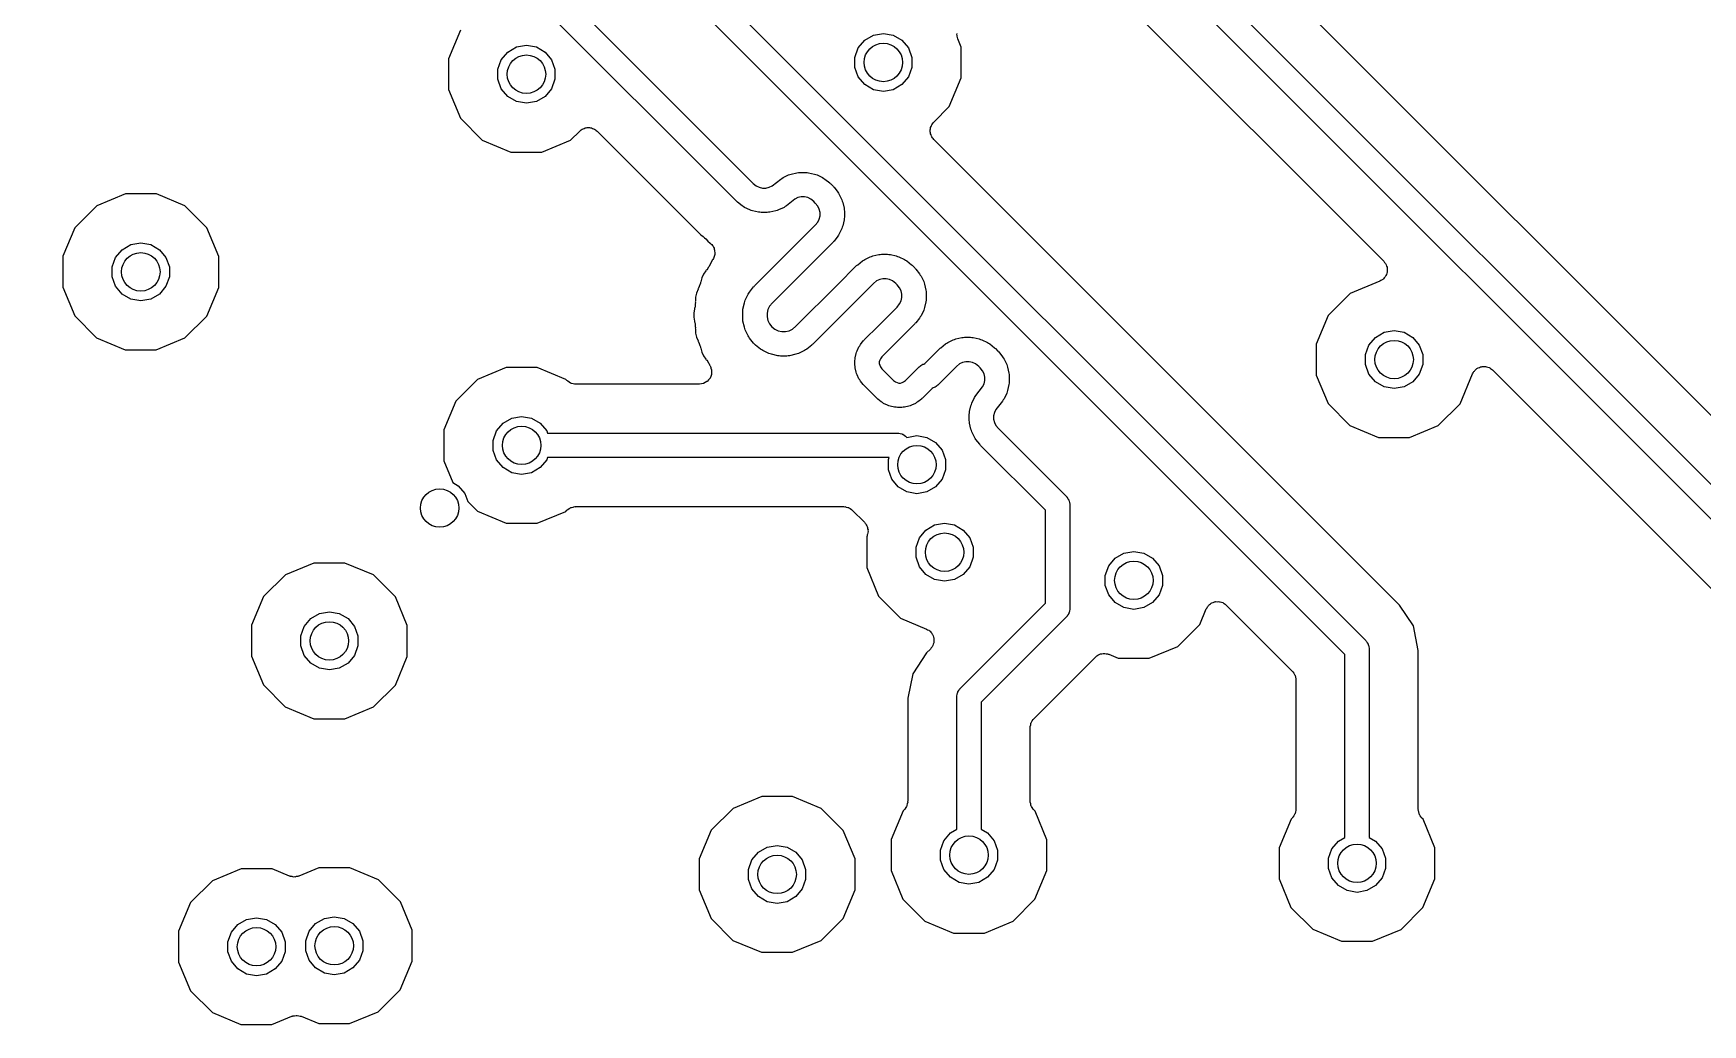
# Model space of a CAD drawing. Extents: x 10 to 287, y -200 to -10.
# Drawn here: x 153.24 to 170.55, y -126.06 to -115.78 of the extents above; entities that cross this region are included whole.
import ezdxf

# ---------------------------------------------------------------- set-up
doc = ezdxf.new("R2010")
doc.units = 0
doc.header["$MEASUREMENT"] = 0
doc.layers.add('BLACK', color=7, linetype='CONTINUOUS')

msp = doc.modelspace()

# ---------------------------------------------------------------- linework, layer by layer
at = {"layer": 'Black'}
for p, q in [((152.1, -107.12), (167.055, -122.075)), ((166.838, -122.218), (151.957, -107.337)), ((151.22, -107.85), (160.701, -117.332)), ((160.527, -117.516), (151.01, -108)), ((162.627, -112.447), (174.49, -124.31)), ((174.273, -124.453), (162.41, -112.59)), ((174.785, -123.887), (165.219, -114.321)), ((163.924, -114.822), (167.242, -118.14)), ((157.666, -115.742), (157.542, -116.039)), ((161.859, -115.848), (161.949, -115.795)), ((161.949, -115.795), (162.052, -115.777)), ((162.052, -115.777), (162.155, -115.795)), ((162.155, -115.795), (162.245, -115.848)), ((162.815, -115.79), (162.817, -115.776)), ((162.817, -115.798), (162.815, -115.79)), ((162.817, -115.807), (162.817, -115.798)), ((162.822, -115.82), (162.817, -115.807)), ((162.825, -115.833), (162.822, -115.82)), ((158.089, -116.05), (158.157, -115.97)), ((158.157, -115.97), (158.247, -115.917)), ((158.247, -115.917), (158.35, -115.899)), ((158.35, -115.899), (158.453, -115.917)), ((158.453, -115.917), (158.543, -115.97)), ((158.543, -115.97), (158.611, -116.05)), ((161.756, -116.026), (161.791, -115.928)), ((161.791, -115.928), (161.859, -115.848)), ((162.245, -115.848), (162.313, -115.928)), ((162.313, -115.928), (162.348, -116.026)), ((162.86, -115.918), (162.825, -115.833)), ((162.86, -116.239), (162.86, -115.918)), ((157.542, -116.039), (157.542, -116.36)), ((158.054, -116.148), (158.089, -116.05)), ((158.054, -116.252), (158.054, -116.148)), ((158.611, -116.05), (158.646, -116.148)), ((158.646, -116.148), (158.646, -116.252)), ((161.756, -116.13), (161.756, -116.026)), ((161.791, -116.228), (161.756, -116.13)), ((162.348, -116.13), (162.313, -116.228)), ((162.348, -116.026), (162.348, -116.13)), ((158.089, -116.35), (158.054, -116.252)), ((158.646, -116.252), (158.611, -116.35)), ((161.859, -116.308), (161.791, -116.228)), ((161.949, -116.361), (161.859, -116.308)), ((162.245, -116.308), (162.155, -116.361)), ((162.313, -116.228), (162.245, -116.308)), ((162.736, -116.536), (162.86, -116.239)), ((157.542, -116.36), (157.665, -116.657)), ((158.157, -116.43), (158.089, -116.35)), ((158.247, -116.483), (158.157, -116.43)), ((158.35, -116.501), (158.247, -116.483)), ((158.453, -116.483), (158.35, -116.501)), ((158.543, -116.43), (158.453, -116.483)), ((158.611, -116.35), (158.543, -116.43)), ((162.052, -116.379), (161.949, -116.361)), ((162.155, -116.361), (162.052, -116.379)), ((157.665, -116.657), (157.892, -116.884)), ((162.575, -116.697), (162.736, -116.536)), ((158.807, -116.885), (158.902, -116.79)), ((158.902, -116.79), (158.911, -116.784)), ((158.911, -116.784), (158.919, -116.776)), ((158.919, -116.776), (158.929, -116.771)), ((158.929, -116.771), (158.939, -116.765)), ((158.939, -116.765), (158.949, -116.762)), ((158.949, -116.762), (158.959, -116.757)), ((158.959, -116.757), (158.97, -116.756)), ((158.97, -116.756), (158.981, -116.753)), ((158.981, -116.753), (158.992, -116.754)), ((158.992, -116.754), (159.003, -116.753)), ((159.003, -116.753), (159.014, -116.756)), ((159.014, -116.756), (159.025, -116.757)), ((159.025, -116.757), (159.035, -116.762)), ((159.035, -116.762), (159.046, -116.765)), ((159.046, -116.765), (159.055, -116.771)), ((159.055, -116.771), (159.065, -116.776)), ((159.065, -116.776), (159.073, -116.784)), ((159.073, -116.784), (159.082, -116.79)), ((159.082, -116.79), (160.159, -117.867)), ((162.538, -116.776), (162.541, -116.765)), ((162.539, -116.787), (162.538, -116.776)), ((162.538, -116.798), (162.539, -116.787)), ((162.541, -116.809), (162.538, -116.798)), ((162.541, -116.765), (162.542, -116.754)), ((162.542, -116.82), (162.541, -116.809)), ((162.542, -116.754), (162.547, -116.744)), ((162.547, -116.83), (162.542, -116.82)), ((162.547, -116.744), (162.55, -116.733)), ((162.55, -116.841), (162.547, -116.83)), ((162.55, -116.733), (162.556, -116.724)), ((162.556, -116.85), (162.55, -116.841)), ((162.556, -116.724), (162.561, -116.714)), ((162.561, -116.86), (162.556, -116.85)), ((162.561, -116.714), (162.569, -116.706)), ((162.569, -116.868), (162.561, -116.86)), ((162.569, -116.706), (162.575, -116.697)), ((157.892, -116.884), (158.189, -117.008)), ((158.189, -117.008), (158.51, -117.008)), ((158.51, -117.008), (158.807, -116.885)), ((162.575, -116.877), (162.569, -116.868)), ((167.405, -121.707), (162.575, -116.877)), ((160.701, -117.332), (160.734, -117.358)), ((160.734, -117.358), (160.765, -117.373)), ((160.765, -117.373), (160.799, -117.381)), ((160.799, -117.381), (160.834, -117.381)), ((160.834, -117.381), (160.868, -117.373)), ((160.868, -117.373), (160.899, -117.358)), ((160.899, -117.358), (160.987, -117.288)), ((160.987, -117.288), (160.999, -117.281)), ((160.999, -117.281), (161.011, -117.273)), ((161.011, -117.273), (161.068, -117.245)), ((161.068, -117.245), (161.082, -117.241)), ((161.082, -117.241), (161.095, -117.236)), ((161.095, -117.236), (161.156, -117.222)), ((161.156, -117.222), (161.171, -117.221)), ((161.171, -117.221), (161.185, -117.219)), ((161.185, -117.219), (161.248, -117.219)), ((161.248, -117.219), (161.262, -117.221)), ((161.262, -117.221), (161.276, -117.222)), ((161.276, -117.222), (161.338, -117.236)), ((161.338, -117.236), (161.351, -117.241)), ((161.351, -117.241), (161.365, -117.245)), ((161.365, -117.245), (161.422, -117.273)), ((161.422, -117.273), (161.433, -117.281)), ((161.433, -117.281), (161.446, -117.288)), ((161.446, -117.288), (161.495, -117.327)), ((161.495, -117.327), (161.5, -117.333)), ((161.5, -117.333), (161.506, -117.337)), ((161.506, -117.337), (161.53, -117.361)), ((161.53, -117.361), (161.535, -117.367)), ((161.535, -117.367), (161.54, -117.372)), ((161.54, -117.372), (161.579, -117.422)), ((154.19, -117.442), (153.893, -117.565)), ((154.511, -117.442), (154.19, -117.442)), ((154.808, -117.566), (154.511, -117.442)), ((160.533, -117.521), (160.527, -117.516)), ((160.538, -117.526), (160.533, -117.521)), ((160.587, -117.565), (160.538, -117.526)), ((161.134, -117.495), (161.046, -117.565)), ((161.165, -117.48), (161.134, -117.495)), ((161.199, -117.473), (161.165, -117.48)), ((161.234, -117.473), (161.199, -117.473)), ((161.267, -117.48), (161.234, -117.473)), ((161.299, -117.495), (161.267, -117.48)), ((161.331, -117.522), (161.299, -117.495)), ((161.346, -117.536), (161.331, -117.522)), ((161.372, -117.569), (161.346, -117.536)), ((161.579, -117.422), (161.586, -117.434)), ((161.586, -117.434), (161.595, -117.446)), ((161.595, -117.446), (161.622, -117.503)), ((161.622, -117.503), (161.626, -117.516)), ((161.626, -117.516), (161.631, -117.529)), ((161.631, -117.529), (161.645, -117.591)), ((153.893, -117.565), (153.666, -117.792)), ((155.035, -117.793), (154.808, -117.566)), ((160.599, -117.572), (160.587, -117.565)), ((160.611, -117.581), (160.599, -117.572)), ((160.668, -117.608), (160.611, -117.581)), ((160.682, -117.612), (160.668, -117.608)), ((160.695, -117.617), (160.682, -117.612)), ((160.757, -117.632), (160.695, -117.617)), ((160.771, -117.632), (160.757, -117.632)), ((160.785, -117.635), (160.771, -117.632)), ((160.848, -117.635), (160.785, -117.635)), ((160.862, -117.632), (160.848, -117.635)), ((160.876, -117.632), (160.862, -117.632)), ((160.938, -117.617), (160.876, -117.632)), ((160.951, -117.612), (160.938, -117.617)), ((160.965, -117.608), (160.951, -117.612)), ((161.022, -117.581), (160.965, -117.608)), ((161.034, -117.572), (161.022, -117.581)), ((161.046, -117.565), (161.034, -117.572)), ((161.346, -117.766), (161.372, -117.733)), ((161.387, -117.6), (161.372, -117.569)), ((161.372, -117.733), (161.387, -117.702)), ((161.395, -117.634), (161.387, -117.6)), ((161.387, -117.702), (161.395, -117.668)), ((161.395, -117.668), (161.395, -117.634)), ((161.645, -117.711), (161.631, -117.773)), ((161.645, -117.591), (161.646, -117.605)), ((161.646, -117.697), (161.645, -117.711)), ((161.646, -117.605), (161.649, -117.619)), ((161.649, -117.683), (161.646, -117.697)), ((161.649, -117.619), (161.649, -117.683)), ((153.666, -117.792), (153.542, -118.089)), ((155.158, -118.09), (155.035, -117.793)), ((160.159, -117.867), (160.184, -117.884)), ((160.184, -117.884), (160.197, -117.896)), ((160.197, -117.896), (160.211, -117.908)), ((160.716, -118.396), (161.346, -117.766)), ((161.579, -117.881), (161.54, -117.93)), ((161.586, -117.868), (161.579, -117.881)), ((161.595, -117.857), (161.586, -117.868)), ((161.622, -117.8), (161.595, -117.857)), ((161.626, -117.786), (161.622, -117.8)), ((161.631, -117.773), (161.626, -117.786)), ((154.089, -118.1), (154.157, -118.02)), ((154.157, -118.02), (154.247, -117.967)), ((154.247, -117.967), (154.35, -117.949)), ((154.35, -117.949), (154.453, -117.967)), ((154.453, -117.967), (154.543, -118.02)), ((154.543, -118.02), (154.611, -118.1)), ((160.211, -117.908), (160.231, -117.931)), ((160.231, -117.931), (160.257, -117.952)), ((160.257, -117.952), (160.264, -117.96)), ((160.264, -117.96), (160.273, -117.967)), ((160.273, -117.967), (160.279, -117.977)), ((160.279, -117.977), (160.286, -117.985)), ((160.286, -117.985), (160.29, -117.995)), ((160.29, -117.995), (160.296, -118.005)), ((160.296, -118.005), (160.298, -118.016)), ((160.298, -118.016), (160.302, -118.026)), ((160.303, -118.07), (160.3, -118.081)), ((160.302, -118.026), (160.302, -118.037)), ((160.302, -118.037), (160.305, -118.048)), ((160.305, -118.048), (160.303, -118.059)), ((160.303, -118.059), (160.303, -118.07)), ((161.53, -117.941), (160.901, -118.571)), ((161.535, -117.935), (161.53, -117.941)), ((161.54, -117.93), (161.535, -117.935)), ((161.943, -118.084), (162.005, -118.07)), ((162.005, -118.07), (162.019, -118.07)), ((162.019, -118.07), (162.033, -118.067)), ((162.033, -118.067), (162.096, -118.067)), ((162.096, -118.067), (162.11, -118.07)), ((162.11, -118.07), (162.125, -118.07)), ((162.125, -118.07), (162.186, -118.084)), ((153.542, -118.089), (153.542, -118.41)), ((154.054, -118.198), (154.089, -118.1)), ((154.054, -118.302), (154.054, -118.198)), ((154.611, -118.1), (154.646, -118.198)), ((154.646, -118.198), (154.646, -118.302)), ((155.158, -118.411), (155.158, -118.09)), ((160.212, -118.239), (160.186, -118.274)), ((160.215, -118.234), (160.212, -118.239)), ((160.22, -118.229), (160.215, -118.234)), ((160.23, -118.216), (160.22, -118.229)), ((160.235, -118.206), (160.23, -118.216)), ((160.242, -118.198), (160.235, -118.206)), ((160.275, -118.133), (160.242, -118.198)), ((160.277, -118.13), (160.275, -118.133)), ((160.282, -118.121), (160.277, -118.13)), ((160.289, -118.112), (160.282, -118.121)), ((160.293, -118.101), (160.289, -118.112)), ((160.298, -118.092), (160.293, -118.101)), ((160.3, -118.081), (160.298, -118.092)), ((161.575, -118.385), (161.775, -118.185)), ((161.775, -118.185), (161.781, -118.181)), ((161.781, -118.181), (161.786, -118.176)), ((161.786, -118.176), (161.835, -118.136)), ((161.835, -118.136), (161.848, -118.13)), ((161.848, -118.13), (161.859, -118.121)), ((161.859, -118.121), (161.916, -118.094)), ((161.916, -118.094), (161.93, -118.09)), ((161.93, -118.09), (161.943, -118.084)), ((162.186, -118.084), (162.2, -118.09)), ((162.2, -118.09), (162.213, -118.094)), ((162.213, -118.094), (162.27, -118.121)), ((162.27, -118.121), (162.282, -118.13)), ((162.282, -118.13), (162.294, -118.136)), ((162.294, -118.136), (162.344, -118.176)), ((162.344, -118.176), (162.349, -118.181)), ((162.349, -118.181), (162.354, -118.185)), ((162.354, -118.185), (162.379, -118.21)), ((162.379, -118.21), (162.383, -118.216)), ((162.383, -118.216), (162.388, -118.221)), ((162.388, -118.221), (162.428, -118.27)), ((167.242, -118.14), (167.25, -118.152)), ((167.25, -118.152), (167.26, -118.162)), ((167.26, -118.162), (167.263, -118.17)), ((167.263, -118.17), (167.268, -118.177)), ((167.268, -118.177), (167.271, -118.19)), ((167.271, -118.19), (167.277, -118.203)), ((167.278, -118.247), (167.276, -118.255)), ((167.277, -118.203), (167.277, -118.211)), ((167.277, -118.211), (167.279, -118.219)), ((167.279, -118.219), (167.278, -118.233)), ((167.278, -118.233), (167.278, -118.247)), ((153.542, -118.41), (153.665, -118.707)), ((154.089, -118.4), (154.054, -118.302)), ((154.157, -118.48), (154.089, -118.4)), ((154.611, -118.4), (154.543, -118.48)), ((154.646, -118.302), (154.611, -118.4)), ((155.034, -118.708), (155.158, -118.411)), ((160.132, -118.424), (160.131, -118.43)), ((160.136, -118.419), (160.132, -118.424)), ((160.143, -118.403), (160.136, -118.419)), ((160.145, -118.393), (160.143, -118.403)), ((160.15, -118.383), (160.145, -118.393)), ((160.154, -118.367), (160.15, -118.383)), ((160.157, -118.354), (160.154, -118.36)), ((160.154, -118.36), (160.154, -118.367)), ((160.168, -118.312), (160.157, -118.354)), ((160.186, -118.274), (160.168, -118.312)), ((160.665, -118.459), (160.706, -118.407)), ((160.706, -118.407), (160.712, -118.402)), ((160.712, -118.402), (160.716, -118.396)), ((161.145, -118.815), (161.575, -118.385)), ((161.95, -118.37), (161.755, -118.565)), ((161.982, -118.344), (161.95, -118.37)), ((162.014, -118.329), (161.982, -118.344)), ((162.047, -118.321), (162.014, -118.329)), ((162.082, -118.321), (162.047, -118.321)), ((162.116, -118.329), (162.082, -118.321)), ((162.147, -118.344), (162.116, -118.329)), ((162.18, -118.37), (162.147, -118.344)), ((162.194, -118.385), (162.18, -118.37)), ((162.22, -118.417), (162.194, -118.385)), ((162.235, -118.448), (162.22, -118.417)), ((162.428, -118.27), (162.435, -118.283)), ((162.435, -118.283), (162.443, -118.294)), ((162.443, -118.294), (162.471, -118.351)), ((162.471, -118.351), (162.474, -118.365)), ((162.474, -118.365), (162.48, -118.378)), ((162.48, -118.378), (162.494, -118.44)), ((167.201, -118.348), (166.893, -118.475)), ((167.213, -118.34), (167.201, -118.348)), ((167.225, -118.334), (167.213, -118.34)), ((167.231, -118.328), (167.225, -118.334)), ((167.238, -118.324), (167.231, -118.328)), ((167.247, -118.313), (167.238, -118.324)), ((167.257, -118.303), (167.247, -118.313)), ((167.26, -118.296), (167.257, -118.303)), ((167.265, -118.289), (167.26, -118.296)), ((167.269, -118.276), (167.265, -118.289)), ((167.275, -118.263), (167.269, -118.276)), ((167.276, -118.255), (167.275, -118.263)), ((154.247, -118.533), (154.157, -118.48)), ((154.35, -118.551), (154.247, -118.533)), ((154.453, -118.533), (154.35, -118.551)), ((154.543, -118.48), (154.453, -118.533)), ((160.101, -118.584), (160.099, -118.594)), ((160.099, -118.594), (160.099, -118.605)), ((160.102, -118.554), (160.101, -118.561)), ((160.101, -118.561), (160.102, -118.567)), ((160.102, -118.567), (160.101, -118.584)), ((160.103, -118.511), (160.102, -118.554)), ((160.113, -118.47), (160.103, -118.511)), ((160.131, -118.43), (160.113, -118.47)), ((160.596, -118.636), (160.611, -118.571)), ((160.611, -118.571), (160.616, -118.558)), ((160.616, -118.558), (160.62, -118.544)), ((160.62, -118.544), (160.649, -118.483)), ((160.649, -118.483), (160.658, -118.472)), ((160.658, -118.472), (160.665, -118.459)), ((160.901, -118.571), (160.872, -118.606)), ((161.755, -118.565), (161.32, -119)), ((162.194, -118.615), (162.22, -118.582)), ((162.22, -118.582), (162.235, -118.551)), ((162.243, -118.482), (162.235, -118.448)), ((162.235, -118.551), (162.243, -118.517)), ((162.243, -118.517), (162.243, -118.482)), ((162.494, -118.56), (162.48, -118.621)), ((162.494, -118.44), (162.495, -118.454)), ((162.495, -118.545), (162.494, -118.56)), ((162.495, -118.454), (162.497, -118.468)), ((162.497, -118.531), (162.495, -118.545)), ((162.497, -118.468), (162.497, -118.531)), ((166.893, -118.475), (166.666, -118.702)), ((153.665, -118.707), (153.892, -118.934)), ((154.807, -118.935), (155.034, -118.708)), ((160.093, -118.634), (160.085, -118.677)), ((160.085, -118.677), (160.085, -118.719)), ((160.085, -118.719), (160.093, -118.762)), ((160.096, -118.622), (160.093, -118.628)), ((160.093, -118.628), (160.093, -118.634)), ((160.093, -118.762), (160.093, -118.768)), ((160.093, -118.768), (160.096, -118.774)), ((160.099, -118.605), (160.096, -118.622)), ((160.593, -118.664), (160.595, -118.65)), ((160.593, -118.732), (160.593, -118.664)), ((160.595, -118.746), (160.593, -118.732)), ((160.595, -118.65), (160.596, -118.636)), ((160.596, -118.76), (160.595, -118.746)), ((160.611, -118.825), (160.596, -118.76)), ((160.855, -118.641), (160.847, -118.679)), ((160.847, -118.679), (160.847, -118.717)), ((160.847, -118.717), (160.855, -118.755)), ((160.872, -118.606), (160.855, -118.641)), ((160.855, -118.755), (160.872, -118.79)), ((162, -118.81), (162.194, -118.615)), ((162.428, -118.729), (162.388, -118.779)), ((162.435, -118.717), (162.428, -118.729)), ((162.443, -118.705), (162.435, -118.717)), ((162.471, -118.648), (162.443, -118.705)), ((162.474, -118.634), (162.471, -118.648)), ((162.48, -118.621), (162.474, -118.634)), ((166.666, -118.702), (166.542, -118.999)), ((153.892, -118.934), (154.189, -119.058)), ((154.51, -119.058), (154.807, -118.935)), ((160.096, -118.774), (160.099, -118.791)), ((160.099, -118.791), (160.099, -118.802)), ((160.099, -118.802), (160.101, -118.812)), ((160.101, -118.812), (160.102, -118.829)), ((160.102, -118.829), (160.101, -118.835)), ((160.101, -118.835), (160.102, -118.842)), ((160.102, -118.842), (160.103, -118.885)), ((160.103, -118.885), (160.113, -118.926)), ((160.113, -118.926), (160.131, -118.966)), ((160.616, -118.838), (160.611, -118.825)), ((160.62, -118.852), (160.616, -118.838)), ((160.649, -118.913), (160.62, -118.852)), ((160.658, -118.924), (160.649, -118.913)), ((160.665, -118.937), (160.658, -118.924)), ((160.706, -118.989), (160.665, -118.937)), ((160.872, -118.79), (160.896, -118.82)), ((160.896, -118.82), (160.926, -118.844)), ((160.926, -118.844), (160.961, -118.861)), ((160.961, -118.861), (160.999, -118.869)), ((160.999, -118.869), (161.037, -118.869)), ((161.037, -118.869), (161.075, -118.861)), ((161.075, -118.861), (161.109, -118.844)), ((161.109, -118.844), (161.145, -118.815)), ((161.853, -118.956), (162, -118.81)), ((162.379, -118.789), (162.179, -118.989)), ((162.383, -118.783), (162.379, -118.789)), ((162.388, -118.779), (162.383, -118.783)), ((162.791, -118.951), (162.804, -118.945)), ((162.804, -118.945), (162.866, -118.931)), ((162.866, -118.931), (162.88, -118.93)), ((162.88, -118.93), (162.894, -118.928)), ((162.894, -118.928), (162.957, -118.928)), ((162.957, -118.928), (162.971, -118.93)), ((162.971, -118.93), (162.985, -118.931)), ((162.985, -118.931), (163.047, -118.945)), ((163.047, -118.945), (163.06, -118.951)), ((167.089, -119.01), (167.157, -118.93)), ((167.157, -118.93), (167.247, -118.877)), ((167.247, -118.877), (167.35, -118.859)), ((167.35, -118.859), (167.453, -118.877)), ((167.453, -118.877), (167.543, -118.93)), ((167.543, -118.93), (167.611, -119.01)), ((154.189, -119.058), (154.51, -119.058)), ((160.131, -118.966), (160.132, -118.972)), ((160.132, -118.972), (160.136, -118.977)), ((160.136, -118.977), (160.143, -118.993)), ((160.143, -118.993), (160.145, -119.003)), ((160.145, -119.003), (160.15, -119.013)), ((160.15, -119.013), (160.154, -119.029)), ((160.154, -119.029), (160.154, -119.036)), ((160.154, -119.036), (160.157, -119.042)), ((160.157, -119.042), (160.168, -119.084)), ((160.168, -119.084), (160.186, -119.122)), ((160.717, -118.999), (160.706, -118.989)), ((160.727, -119.009), (160.717, -118.999)), ((160.779, -119.051), (160.727, -119.009)), ((160.792, -119.058), (160.779, -119.051)), ((160.803, -119.066), (160.792, -119.058)), ((160.864, -119.096), (160.803, -119.066)), ((160.877, -119.099), (160.864, -119.096)), ((160.891, -119.105), (160.877, -119.099)), ((160.956, -119.12), (160.891, -119.105)), ((161.145, -119.105), (161.08, -119.12)), ((161.158, -119.099), (161.145, -119.105)), ((161.172, -119.096), (161.158, -119.099)), ((161.233, -119.066), (161.172, -119.096)), ((161.244, -119.058), (161.233, -119.066)), ((161.257, -119.051), (161.244, -119.058)), ((161.309, -119.009), (161.257, -119.051)), ((161.314, -119.004), (161.309, -119.009)), ((161.32, -119), (161.314, -119.004)), ((161.759, -119.141), (161.77, -119.096)), ((161.77, -119.096), (161.775, -119.083)), ((161.775, -119.083), (161.779, -119.069)), ((161.779, -119.069), (161.799, -119.027)), ((161.799, -119.027), (161.807, -119.016)), ((161.807, -119.016), (161.814, -119.003)), ((161.814, -119.003), (161.843, -118.967)), ((161.843, -118.967), (161.849, -118.962)), ((161.849, -118.962), (161.853, -118.956)), ((162.179, -118.989), (162.037, -119.131)), ((162.179, -118.989), (162.179, -118.989)), ((162.481, -119.201), (162.636, -119.046)), ((162.636, -119.046), (162.642, -119.042)), ((162.642, -119.042), (162.647, -119.037)), ((162.647, -119.037), (162.696, -118.997)), ((162.696, -118.997), (162.709, -118.99)), ((162.709, -118.99), (162.72, -118.982)), ((162.72, -118.982), (162.777, -118.955)), ((162.777, -118.955), (162.791, -118.951)), ((163.06, -118.951), (163.074, -118.955)), ((163.074, -118.955), (163.131, -118.982)), ((163.131, -118.982), (163.143, -118.99)), ((163.143, -118.99), (163.155, -118.997)), ((163.155, -118.997), (163.205, -119.037)), ((163.205, -119.037), (163.209, -119.042)), ((163.209, -119.042), (163.215, -119.046)), ((163.215, -119.046), (163.24, -119.071)), ((163.24, -119.071), (163.244, -119.077)), ((163.244, -119.077), (163.249, -119.081)), ((163.249, -119.081), (163.289, -119.131)), ((166.542, -118.999), (166.542, -119.32)), ((167.054, -119.108), (167.089, -119.01)), ((167.054, -119.212), (167.054, -119.108)), ((167.611, -119.01), (167.646, -119.108)), ((167.646, -119.108), (167.646, -119.212)), ((158.14, -119.242), (157.843, -119.365)), ((158.461, -119.242), (158.14, -119.242)), ((158.758, -119.366), (158.461, -119.242)), ((160.186, -119.122), (160.212, -119.157)), ((160.212, -119.157), (160.215, -119.162)), ((160.215, -119.162), (160.22, -119.167)), ((160.22, -119.167), (160.23, -119.18)), ((160.23, -119.18), (160.235, -119.19)), ((160.235, -119.19), (160.242, -119.198)), ((160.242, -119.198), (160.249, -119.213)), ((160.249, -119.213), (160.251, -119.22)), ((160.251, -119.22), (160.255, -119.225)), ((160.255, -119.225), (160.258, -119.23)), ((160.258, -119.23), (160.26, -119.236)), ((160.26, -119.236), (160.262, -119.239)), ((160.262, -119.239), (160.263, -119.245)), ((160.263, -119.245), (160.264, -119.248)), ((160.264, -119.248), (160.27, -119.266)), ((160.27, -119.266), (160.27, -119.269)), ((160.27, -119.269), (160.271, -119.272)), ((160.271, -119.272), (160.27, -119.291)), ((160.27, -119.291), (160.27, -119.31)), ((160.97, -119.121), (160.956, -119.12)), ((160.984, -119.123), (160.97, -119.121)), ((161.051, -119.123), (160.984, -119.123)), ((161.065, -119.121), (161.051, -119.123)), ((161.08, -119.12), (161.065, -119.121)), ((161.756, -119.17), (161.758, -119.156)), ((161.756, -119.216), (161.756, -119.17)), ((161.758, -119.23), (161.756, -119.216)), ((161.758, -119.156), (161.759, -119.141)), ((161.759, -119.244), (161.758, -119.23)), ((161.77, -119.29), (161.759, -119.244)), ((161.775, -119.303), (161.77, -119.29)), ((162.014, -119.167), (162.01, -119.184)), ((162.01, -119.184), (162.01, -119.202)), ((162.01, -119.202), (162.014, -119.219)), ((162.022, -119.151), (162.014, -119.167)), ((162.014, -119.219), (162.022, -119.235)), ((162.037, -119.131), (162.022, -119.151)), ((162.022, -119.235), (162.037, -119.255)), ((162.037, -119.255), (162.158, -119.376)), ((162.282, -119.376), (162.424, -119.234)), ((162.424, -119.234), (162.433, -119.227)), ((162.433, -119.227), (162.441, -119.22)), ((162.441, -119.22), (162.451, -119.215)), ((162.451, -119.215), (162.46, -119.209)), ((162.46, -119.209), (162.471, -119.206)), ((162.471, -119.206), (162.481, -119.201)), ((162.481, -119.201), (162.481, -119.201)), ((162.81, -119.231), (162.616, -119.426)), ((162.843, -119.205), (162.81, -119.231)), ((162.874, -119.19), (162.843, -119.205)), ((162.908, -119.182), (162.874, -119.19)), ((162.943, -119.182), (162.908, -119.182)), ((162.977, -119.19), (162.943, -119.182)), ((163.008, -119.205), (162.977, -119.19)), ((163.041, -119.231), (163.008, -119.205)), ((163.055, -119.245), (163.041, -119.231)), ((163.081, -119.278), (163.055, -119.245)), ((163.096, -119.309), (163.081, -119.278)), ((163.289, -119.131), (163.296, -119.143)), ((163.296, -119.143), (163.304, -119.155)), ((163.304, -119.155), (163.331, -119.212)), ((163.331, -119.212), (163.335, -119.226)), ((163.335, -119.226), (163.341, -119.239)), ((163.341, -119.239), (163.355, -119.301)), ((167.089, -119.31), (167.054, -119.212)), ((167.646, -119.212), (167.611, -119.31)), ((168.17, -119.297), (168.176, -119.285)), ((168.176, -119.285), (168.182, -119.279)), ((168.182, -119.279), (168.186, -119.272)), ((168.186, -119.272), (168.197, -119.263)), ((168.197, -119.263), (168.207, -119.254)), ((168.207, -119.254), (168.215, -119.25)), ((168.215, -119.25), (168.221, -119.245)), ((168.221, -119.245), (168.235, -119.241)), ((168.235, -119.241), (168.247, -119.235)), ((168.247, -119.235), (168.256, -119.234)), ((168.256, -119.234), (168.264, -119.232)), ((168.264, -119.232), (168.277, -119.232)), ((168.277, -119.232), (168.291, -119.231)), ((168.291, -119.231), (168.299, -119.233)), ((168.299, -119.233), (168.308, -119.234)), ((168.308, -119.234), (168.32, -119.239)), ((168.32, -119.239), (168.334, -119.243)), ((168.334, -119.243), (168.341, -119.247)), ((168.341, -119.247), (168.348, -119.251)), ((168.348, -119.251), (168.359, -119.26)), ((168.359, -119.26), (168.37, -119.268)), ((168.37, -119.268), (171.562, -122.46)), ((157.843, -119.365), (157.616, -119.592)), ((158.77, -119.378), (158.758, -119.366)), ((158.775, -119.381), (158.77, -119.378)), ((158.778, -119.385), (158.775, -119.381)), ((158.793, -119.394), (158.778, -119.385)), ((158.806, -119.403), (158.793, -119.394)), ((158.812, -119.405), (158.806, -119.403)), ((158.817, -119.407), (158.812, -119.405)), ((158.833, -119.41), (158.817, -119.407)), ((158.849, -119.415), (158.833, -119.41)), ((158.855, -119.414), (158.849, -119.415)), ((158.86, -119.415), (158.855, -119.414)), ((160.145, -119.415), (158.86, -119.415)), ((160.164, -119.412), (160.145, -119.415)), ((160.183, -119.409), (160.164, -119.412)), ((160.185, -119.408), (160.183, -119.409)), ((160.188, -119.407), (160.185, -119.408)), ((160.205, -119.398), (160.188, -119.407)), ((160.222, -119.389), (160.205, -119.398)), ((160.224, -119.387), (160.222, -119.389)), ((160.227, -119.385), (160.224, -119.387)), ((160.239, -119.371), (160.227, -119.385)), ((160.252, -119.357), (160.239, -119.371)), ((160.253, -119.354), (160.252, -119.357)), ((160.255, -119.352), (160.253, -119.354)), ((160.262, -119.334), (160.255, -119.352)), ((160.269, -119.316), (160.262, -119.334)), ((160.27, -119.31), (160.269, -119.313)), ((160.269, -119.313), (160.269, -119.316)), ((161.779, -119.317), (161.775, -119.303)), ((161.799, -119.359), (161.779, -119.317)), ((161.807, -119.37), (161.799, -119.359)), ((161.814, -119.383), (161.807, -119.37)), ((161.843, -119.419), (161.814, -119.383)), ((161.849, -119.424), (161.843, -119.419)), ((161.853, -119.43), (161.849, -119.424)), ((161.983, -119.56), (161.853, -119.43)), ((162.158, -119.376), (162.177, -119.391)), ((162.177, -119.391), (162.194, -119.399)), ((162.194, -119.399), (162.211, -119.403)), ((162.211, -119.403), (162.229, -119.403)), ((162.229, -119.403), (162.246, -119.399)), ((162.246, -119.399), (162.262, -119.391)), ((162.262, -119.391), (162.282, -119.376)), ((162.558, -119.459), (162.457, -119.56)), ((162.559, -119.459), (162.558, -119.459)), ((162.569, -119.454), (162.559, -119.459)), ((162.58, -119.451), (162.569, -119.454)), ((162.589, -119.445), (162.58, -119.451)), ((162.599, -119.44), (162.589, -119.445)), ((162.607, -119.432), (162.599, -119.44)), ((162.616, -119.426), (162.607, -119.432)), ((163.011, -119.531), (163.081, -119.443)), ((163.081, -119.443), (163.096, -119.412)), ((163.104, -119.343), (163.096, -119.309)), ((163.096, -119.412), (163.104, -119.378)), ((163.104, -119.378), (163.104, -119.343)), ((163.355, -119.42), (163.341, -119.482)), ((163.355, -119.301), (163.356, -119.315)), ((163.356, -119.406), (163.355, -119.42)), ((163.356, -119.315), (163.358, -119.329)), ((163.358, -119.392), (163.356, -119.406)), ((163.358, -119.329), (163.358, -119.392)), ((166.542, -119.32), (166.665, -119.617)), ((167.157, -119.39), (167.089, -119.31)), ((167.247, -119.443), (167.157, -119.39)), ((167.35, -119.461), (167.247, -119.443)), ((167.453, -119.443), (167.35, -119.461)), ((167.543, -119.39), (167.453, -119.443)), ((167.611, -119.31), (167.543, -119.39)), ((168.034, -119.618), (168.163, -119.309)), ((168.163, -119.309), (168.17, -119.297)), ((157.616, -119.592), (157.492, -119.889)), ((161.989, -119.564), (161.983, -119.56)), ((161.994, -119.57), (161.989, -119.564)), ((162.03, -119.599), (161.994, -119.57)), ((162.043, -119.606), (162.03, -119.599)), ((162.054, -119.614), (162.043, -119.606)), ((162.096, -119.634), (162.054, -119.614)), ((162.11, -119.638), (162.096, -119.634)), ((162.123, -119.643), (162.11, -119.638)), ((162.33, -119.638), (162.317, -119.643)), ((162.344, -119.634), (162.33, -119.638)), ((162.386, -119.614), (162.344, -119.634)), ((162.397, -119.606), (162.386, -119.614)), ((162.41, -119.599), (162.397, -119.606)), ((162.446, -119.57), (162.41, -119.599)), ((162.451, -119.564), (162.446, -119.57)), ((162.457, -119.56), (162.451, -119.564)), ((162.959, -119.639), (162.965, -119.625)), ((162.965, -119.625), (162.969, -119.612)), ((162.969, -119.612), (162.996, -119.555)), ((162.996, -119.555), (163.004, -119.543)), ((163.004, -119.543), (163.011, -119.531)), ((163.289, -119.59), (163.219, -119.678)), ((163.296, -119.577), (163.289, -119.59)), ((163.304, -119.566), (163.296, -119.577)), ((163.331, -119.509), (163.304, -119.566)), ((163.335, -119.495), (163.331, -119.509)), ((163.341, -119.482), (163.335, -119.495)), ((166.665, -119.617), (166.892, -119.844)), ((167.807, -119.845), (168.034, -119.618)), ((158.107, -119.82), (158.197, -119.767)), ((158.197, -119.767), (158.3, -119.749)), ((158.3, -119.749), (158.403, -119.767)), ((158.403, -119.767), (158.493, -119.82)), ((162.168, -119.654), (162.123, -119.643)), ((162.183, -119.654), (162.168, -119.654)), ((162.197, -119.657), (162.183, -119.654)), ((162.243, -119.657), (162.197, -119.657)), ((162.257, -119.654), (162.243, -119.657)), ((162.271, -119.654), (162.257, -119.654)), ((162.317, -119.643), (162.271, -119.654)), ((162.942, -119.728), (162.944, -119.714)), ((162.942, -119.792), (162.942, -119.728)), ((162.944, -119.806), (162.942, -119.792)), ((162.944, -119.714), (162.945, -119.7)), ((162.945, -119.82), (162.944, -119.806)), ((162.945, -119.7), (162.959, -119.639)), ((163.204, -119.709), (163.196, -119.743)), ((163.196, -119.743), (163.196, -119.777)), ((163.196, -119.777), (163.204, -119.811)), ((163.219, -119.678), (163.204, -119.709)), ((163.204, -119.811), (163.219, -119.843)), ((157.492, -119.889), (157.492, -120.21)), ((158.004, -119.998), (158.039, -119.9)), ((158.039, -119.9), (158.107, -119.82)), ((158.493, -119.82), (158.561, -119.9)), ((158.561, -119.9), (158.569, -119.923)), ((158.569, -119.923), (162.2, -119.923)), ((162.2, -119.923), (162.206, -119.924)), ((162.206, -119.924), (162.211, -119.923)), ((162.211, -119.923), (162.227, -119.928)), ((162.227, -119.928), (162.243, -119.931)), ((162.243, -119.931), (162.248, -119.933)), ((162.248, -119.933), (162.254, -119.935)), ((162.254, -119.935), (162.267, -119.944)), ((162.267, -119.944), (162.282, -119.953)), ((162.282, -119.953), (162.285, -119.957)), ((162.285, -119.957), (162.29, -119.96)), ((162.29, -119.96), (162.297, -119.967)), ((162.297, -119.967), (162.4, -119.949)), ((162.297, -119.967), (162.297, -119.967)), ((162.4, -119.949), (162.503, -119.967)), ((162.503, -119.967), (162.593, -120.02)), ((162.959, -119.882), (162.945, -119.82)), ((162.965, -119.895), (162.959, -119.882)), ((162.969, -119.909), (162.965, -119.895)), ((162.996, -119.966), (162.969, -119.909)), ((163.004, -119.977), (162.996, -119.966)), ((163.011, -119.99), (163.004, -119.977)), ((163.219, -119.843), (163.245, -119.875)), ((163.245, -119.875), (163.95, -120.58)), ((166.892, -119.844), (167.189, -119.968)), ((167.189, -119.968), (167.51, -119.968)), ((167.51, -119.968), (167.807, -119.845)), ((158.004, -120.102), (158.004, -119.998)), ((158.039, -120.2), (158.004, -120.102)), ((162.593, -120.02), (162.661, -120.1)), ((162.661, -120.1), (162.696, -120.198)), ((163.051, -120.039), (163.011, -119.99)), ((163.056, -120.044), (163.051, -120.039)), ((163.06, -120.05), (163.056, -120.044)), ((163.733, -120.723), (163.06, -120.05)), ((157.492, -120.21), (157.586, -120.436)), ((158.107, -120.28), (158.039, -120.2)), ((158.197, -120.333), (158.107, -120.28)), ((158.493, -120.28), (158.403, -120.333)), ((158.561, -120.2), (158.493, -120.28)), ((158.569, -120.177), (158.561, -120.2)), ((162.111, -120.177), (158.569, -120.177)), ((162.104, -120.198), (162.111, -120.177)), ((162.104, -120.302), (162.104, -120.198)), ((162.139, -120.4), (162.104, -120.302)), ((162.696, -120.302), (162.661, -120.4)), ((162.696, -120.198), (162.696, -120.302)), ((157.586, -120.436), (157.643, -120.47)), ((157.643, -120.47), (157.711, -120.55)), ((158.3, -120.351), (158.197, -120.333)), ((158.403, -120.333), (158.3, -120.351)), ((162.207, -120.48), (162.139, -120.4)), ((162.297, -120.533), (162.207, -120.48)), ((162.593, -120.48), (162.503, -120.533)), ((162.661, -120.4), (162.593, -120.48)), ((157.711, -120.55), (157.741, -120.633)), ((157.741, -120.633), (157.842, -120.734)), ((162.4, -120.551), (162.297, -120.533)), ((162.503, -120.533), (162.4, -120.551)), ((163.95, -120.58), (163.953, -120.585)), ((163.953, -120.585), (163.957, -120.588)), ((163.957, -120.588), (163.966, -120.603)), ((163.966, -120.603), (163.975, -120.616)), ((163.975, -120.616), (163.977, -120.622)), ((163.977, -120.622), (163.979, -120.627)), ((163.979, -120.627), (163.982, -120.643)), ((163.982, -120.643), (163.987, -120.659)), ((163.987, -120.659), (163.986, -120.664)), ((163.986, -120.664), (163.987, -120.67)), ((163.987, -120.67), (163.987, -121.74)), ((157.842, -120.734), (158.139, -120.858)), ((158.46, -120.858), (158.757, -120.735)), ((158.757, -120.735), (158.77, -120.722)), ((158.77, -120.722), (158.775, -120.719)), ((158.775, -120.719), (158.778, -120.715)), ((158.778, -120.715), (158.793, -120.706)), ((158.793, -120.706), (158.806, -120.697)), ((158.806, -120.697), (158.811, -120.695)), ((158.811, -120.695), (158.816, -120.693)), ((158.816, -120.693), (158.833, -120.69)), ((158.833, -120.69), (158.849, -120.685)), ((158.849, -120.685), (158.854, -120.686)), ((158.854, -120.686), (158.86, -120.685)), ((158.86, -120.685), (161.64, -120.685)), ((161.64, -120.685), (161.646, -120.686)), ((161.646, -120.686), (161.651, -120.685)), ((161.651, -120.685), (161.667, -120.69)), ((161.667, -120.69), (161.684, -120.693)), ((161.684, -120.693), (161.689, -120.695)), ((161.689, -120.695), (161.694, -120.697)), ((161.694, -120.697), (161.708, -120.706)), ((161.708, -120.706), (161.722, -120.715)), ((161.722, -120.715), (161.726, -120.719)), ((161.726, -120.719), (161.73, -120.722)), ((161.73, -120.722), (161.856, -120.848)), ((161.856, -120.848), (161.861, -120.855)), ((163.733, -121.687), (163.733, -120.723)), ((158.139, -120.858), (158.46, -120.858)), ((161.861, -120.855), (161.867, -120.861)), ((161.867, -120.861), (161.873, -120.873)), ((161.873, -120.873), (161.881, -120.885)), ((161.883, -120.987), (161.879, -120.997)), ((161.879, -120.997), (161.879, -121.318)), ((161.881, -120.885), (161.883, -120.893)), ((161.883, -120.893), (161.887, -120.9)), ((161.885, -120.979), (161.883, -120.987)), ((161.889, -120.971), (161.885, -120.979)), ((161.887, -120.9), (161.889, -120.914)), ((161.889, -120.914), (161.893, -120.927)), ((161.89, -120.957), (161.889, -120.971)), ((161.893, -120.944), (161.89, -120.957)), ((161.893, -120.927), (161.892, -120.936)), ((161.892, -120.936), (161.893, -120.944)), ((162.391, -121.106), (162.426, -121.008)), ((162.426, -121.008), (162.494, -120.928)), ((162.494, -120.928), (162.584, -120.875)), ((162.584, -120.875), (162.687, -120.857)), ((162.687, -120.857), (162.79, -120.875)), ((162.79, -120.875), (162.88, -120.928)), ((162.88, -120.928), (162.948, -121.008)), ((162.948, -121.008), (162.983, -121.106)), ((162.391, -121.21), (162.391, -121.106)), ((162.983, -121.106), (162.983, -121.21)), ((164.457, -121.22), (164.547, -121.167)), ((164.547, -121.167), (164.65, -121.149)), ((164.65, -121.149), (164.753, -121.167)), ((164.753, -121.167), (164.843, -121.22)), ((156.146, -121.27), (155.849, -121.392)), ((156.467, -121.27), (156.146, -121.27)), ((156.764, -121.393), (156.467, -121.27)), ((161.879, -121.318), (162.002, -121.615)), ((162.426, -121.308), (162.391, -121.21)), ((162.494, -121.388), (162.426, -121.308)), ((162.948, -121.308), (162.88, -121.388)), ((162.983, -121.21), (162.948, -121.308)), ((164.354, -121.398), (164.389, -121.3)), ((164.389, -121.3), (164.457, -121.22)), ((164.843, -121.22), (164.911, -121.3)), ((164.911, -121.3), (164.946, -121.398)), ((155.849, -121.392), (155.621, -121.619)), ((156.991, -121.621), (156.764, -121.393)), ((162.584, -121.441), (162.494, -121.388)), ((162.687, -121.459), (162.584, -121.441)), ((162.79, -121.441), (162.687, -121.459)), ((162.88, -121.388), (162.79, -121.441)), ((164.354, -121.502), (164.354, -121.398)), ((164.389, -121.6), (164.354, -121.502)), ((164.946, -121.502), (164.911, -121.6)), ((164.946, -121.398), (164.946, -121.502)), ((155.621, -121.619), (155.498, -121.916)), ((157.114, -121.918), (156.991, -121.621)), ((162.002, -121.615), (162.229, -121.842)), ((162.85, -122.57), (163.733, -121.687)), ((164.457, -121.68), (164.389, -121.6)), ((164.547, -121.733), (164.457, -121.68)), ((164.843, -121.68), (164.753, -121.733)), ((164.911, -121.6), (164.843, -121.68)), ((165.42, -121.717), (165.425, -121.71)), ((165.425, -121.71), (165.436, -121.702)), ((165.436, -121.702), (165.446, -121.692)), ((165.446, -121.692), (165.453, -121.688)), ((165.453, -121.688), (165.46, -121.683)), ((165.46, -121.683), (165.473, -121.679)), ((165.473, -121.679), (165.486, -121.673)), ((165.486, -121.673), (165.494, -121.673)), ((165.494, -121.673), (165.502, -121.67)), ((165.502, -121.67), (165.516, -121.671)), ((165.516, -121.671), (165.529, -121.67)), ((165.529, -121.67), (165.538, -121.672)), ((165.538, -121.672), (165.546, -121.672)), ((165.546, -121.672), (165.559, -121.677)), ((165.559, -121.677), (165.572, -121.681)), ((165.572, -121.681), (165.579, -121.686)), ((165.579, -121.686), (165.587, -121.689)), ((165.587, -121.689), (165.597, -121.698)), ((165.597, -121.698), (165.608, -121.706)), ((165.608, -121.706), (166.293, -122.391)), ((167.549, -121.923), (167.405, -121.707)), ((156.045, -121.927), (156.112, -121.847)), ((156.112, -121.847), (156.203, -121.795)), ((156.203, -121.795), (156.306, -121.777)), ((156.306, -121.777), (156.409, -121.795)), ((156.409, -121.795), (156.499, -121.847)), ((156.499, -121.847), (156.566, -121.927)), ((162.229, -121.842), (162.499, -121.955)), ((163.95, -121.83), (163.067, -122.713)), ((163.953, -121.825), (163.95, -121.83)), ((163.957, -121.822), (163.953, -121.825)), ((163.966, -121.807), (163.957, -121.822)), ((163.975, -121.794), (163.966, -121.807)), ((163.977, -121.788), (163.975, -121.794)), ((163.979, -121.783), (163.977, -121.788)), ((163.982, -121.767), (163.979, -121.783)), ((163.987, -121.751), (163.982, -121.767)), ((163.987, -121.74), (163.986, -121.746)), ((163.986, -121.746), (163.987, -121.751)), ((164.65, -121.751), (164.547, -121.733)), ((164.753, -121.733), (164.65, -121.751)), ((165.334, -121.908), (165.401, -121.747)), ((165.401, -121.747), (165.409, -121.736)), ((165.409, -121.736), (165.414, -121.723)), ((165.414, -121.723), (165.42, -121.717)), ((155.498, -121.916), (155.498, -122.237)), ((156.009, -122.025), (156.045, -121.927)), ((156.009, -122.13), (156.009, -122.025)), ((156.566, -121.927), (156.602, -122.025)), ((156.602, -122.025), (156.602, -122.13)), ((157.113, -122.239), (157.114, -121.918)), ((162.499, -121.955), (162.511, -121.962)), ((162.511, -121.962), (162.523, -121.968)), ((162.523, -121.968), (162.529, -121.974)), ((162.529, -121.974), (162.536, -121.978)), ((162.536, -121.978), (162.545, -121.989)), ((162.545, -121.989), (162.555, -121.999)), ((162.555, -121.999), (162.558, -122.007)), ((162.558, -122.007), (162.563, -122.013)), ((162.563, -122.013), (162.567, -122.027)), ((162.567, -122.027), (162.573, -122.039)), ((162.573, -122.039), (162.574, -122.047)), ((162.574, -122.047), (162.576, -122.055)), ((162.576, -122.055), (162.576, -122.069)), ((165.107, -122.135), (165.334, -121.908)), ((167.6, -122.178), (167.549, -121.923)), ((156.045, -122.228), (156.009, -122.13)), ((156.112, -122.308), (156.045, -122.228)), ((156.566, -122.228), (156.499, -122.308)), ((156.602, -122.13), (156.566, -122.228)), ((162.5, -122.202), (162.356, -122.418)), ((162.54, -122.162), (162.5, -122.202)), ((162.548, -122.15), (162.54, -122.162)), ((162.558, -122.14), (162.548, -122.15)), ((162.561, -122.132), (162.558, -122.14)), ((162.566, -122.126), (162.561, -122.132)), ((162.569, -122.112), (162.566, -122.126)), ((162.574, -122.099), (162.569, -122.112)), ((162.575, -122.091), (162.574, -122.099)), ((162.577, -122.083), (162.575, -122.091)), ((162.576, -122.069), (162.577, -122.083)), ((164.26, -122.24), (164.266, -122.234)), ((164.266, -122.234), (164.278, -122.227)), ((164.278, -122.227), (164.289, -122.22)), ((164.289, -122.22), (164.297, -122.217)), ((164.297, -122.217), (164.305, -122.213)), ((164.305, -122.213), (164.319, -122.212)), ((164.319, -122.212), (164.332, -122.208)), ((164.332, -122.208), (164.34, -122.209)), ((164.34, -122.209), (164.349, -122.208)), ((164.349, -122.208), (164.362, -122.211)), ((164.362, -122.211), (164.376, -122.212)), ((164.376, -122.212), (164.384, -122.216)), ((164.384, -122.216), (164.392, -122.217)), ((164.392, -122.217), (164.489, -122.258)), ((164.81, -122.258), (165.107, -122.135)), ((166.838, -124.116), (166.838, -122.218)), ((167.055, -122.075), (167.058, -122.08)), ((167.058, -122.08), (167.062, -122.083)), ((167.062, -122.083), (167.071, -122.098)), ((167.071, -122.098), (167.08, -122.111)), ((167.08, -122.111), (167.082, -122.117)), ((167.082, -122.117), (167.084, -122.122)), ((167.084, -122.122), (167.087, -122.138)), ((167.087, -122.138), (167.092, -122.154)), ((167.092, -122.154), (167.091, -122.159)), ((167.091, -122.159), (167.092, -122.165)), ((167.092, -122.165), (167.092, -124.116)), ((167.6, -123.825), (167.6, -122.178)), ((155.498, -122.237), (155.621, -122.534)), ((156.203, -122.36), (156.112, -122.308)), ((156.306, -122.378), (156.203, -122.36)), ((156.409, -122.36), (156.306, -122.378)), ((156.499, -122.308), (156.409, -122.36)), ((156.99, -122.536), (157.113, -122.239)), ((163.612, -122.886), (164.253, -122.245)), ((164.253, -122.245), (164.26, -122.24)), ((164.489, -122.258), (164.81, -122.258)), ((166.293, -122.391), (166.296, -122.395)), ((166.296, -122.395), (166.3, -122.399)), ((166.3, -122.399), (166.309, -122.413)), ((155.621, -122.534), (155.848, -122.762)), ((156.763, -122.763), (156.99, -122.536)), ((162.356, -122.418), (162.305, -122.673)), ((162.834, -122.593), (162.843, -122.578)), ((162.843, -122.578), (162.847, -122.575)), ((162.847, -122.575), (162.85, -122.57)), ((166.309, -122.413), (166.318, -122.427)), ((166.318, -122.427), (166.32, -122.432)), ((166.32, -122.432), (166.322, -122.437)), ((166.322, -122.437), (166.325, -122.454)), ((166.325, -122.454), (166.33, -122.47)), ((166.33, -122.47), (166.329, -122.475)), ((166.329, -122.475), (166.33, -122.481)), ((166.33, -122.481), (166.33, -123.825)), ((162.305, -122.673), (162.305, -123.74)), ((162.813, -122.649), (162.818, -122.633)), ((162.814, -122.654), (162.813, -122.649)), ((162.813, -122.66), (162.814, -122.654)), ((162.813, -124.031), (162.813, -122.66)), ((162.818, -122.633), (162.821, -122.617)), ((162.821, -122.617), (162.823, -122.612)), ((162.823, -122.612), (162.825, -122.606)), ((162.825, -122.606), (162.834, -122.593)), ((163.067, -122.713), (163.067, -124.031)), ((155.848, -122.762), (156.144, -122.885)), ((156.144, -122.885), (156.466, -122.885)), ((156.466, -122.885), (156.763, -122.763)), ((163.583, -122.932), (163.585, -122.927)), ((163.585, -122.927), (163.587, -122.922)), ((163.587, -122.922), (163.596, -122.908)), ((163.596, -122.908), (163.605, -122.894)), ((163.605, -122.894), (163.609, -122.89)), ((163.609, -122.89), (163.612, -122.886)), ((163.575, -122.965), (163.58, -122.949)), ((163.576, -122.97), (163.575, -122.965)), ((163.575, -122.976), (163.576, -122.97)), ((163.575, -123.74), (163.575, -122.976)), ((163.58, -122.949), (163.583, -122.932)), ((160.79, -123.692), (160.493, -123.815)), ((161.111, -123.692), (160.79, -123.692)), ((161.408, -123.816), (161.111, -123.692)), ((162.295, -123.788), (162.293, -123.794)), ((162.297, -123.783), (162.295, -123.788)), ((162.3, -123.767), (162.297, -123.783)), ((162.305, -123.751), (162.3, -123.767)), ((162.305, -123.74), (162.304, -123.745)), ((162.304, -123.745), (162.305, -123.751)), ((163.576, -123.746), (163.575, -123.74)), ((163.575, -123.751), (163.576, -123.746)), ((163.58, -123.767), (163.575, -123.751)), ((163.583, -123.784), (163.58, -123.767)), ((163.585, -123.789), (163.583, -123.784)), ((163.587, -123.794), (163.585, -123.789)), ((160.493, -123.815), (160.266, -124.042)), ((161.635, -124.043), (161.408, -123.816)), ((162.256, -123.842), (162.132, -124.139)), ((162.268, -123.83), (162.256, -123.842)), ((162.271, -123.825), (162.268, -123.83)), ((162.275, -123.822), (162.271, -123.825)), ((162.284, -123.807), (162.275, -123.822)), ((162.293, -123.794), (162.284, -123.807)), ((163.596, -123.807), (163.587, -123.794)), ((163.605, -123.822), (163.596, -123.807)), ((163.609, -123.825), (163.605, -123.822)), ((163.612, -123.83), (163.609, -123.825)), ((163.625, -123.843), (163.612, -123.83)), ((163.748, -124.14), (163.625, -123.843)), ((166.281, -123.927), (166.157, -124.224)), ((166.293, -123.915), (166.281, -123.927)), ((166.296, -123.91), (166.293, -123.915)), ((166.3, -123.907), (166.296, -123.91)), ((166.309, -123.892), (166.3, -123.907)), ((166.318, -123.879), (166.309, -123.892)), ((166.32, -123.873), (166.318, -123.879)), ((166.322, -123.868), (166.32, -123.873)), ((166.325, -123.852), (166.322, -123.868)), ((166.33, -123.836), (166.325, -123.852)), ((166.33, -123.825), (166.329, -123.83)), ((166.329, -123.83), (166.33, -123.836)), ((167.601, -123.831), (167.6, -123.825)), ((167.6, -123.836), (167.601, -123.831)), ((167.605, -123.852), (167.6, -123.836)), ((167.608, -123.869), (167.605, -123.852)), ((167.61, -123.874), (167.608, -123.869)), ((167.612, -123.879), (167.61, -123.874)), ((167.621, -123.892), (167.612, -123.879)), ((167.63, -123.907), (167.621, -123.892)), ((167.634, -123.91), (167.63, -123.907)), ((167.637, -123.915), (167.634, -123.91)), ((167.65, -123.928), (167.637, -123.915)), ((167.773, -124.225), (167.65, -123.928)), ((160.266, -124.042), (160.142, -124.339)), ((161.758, -124.34), (161.635, -124.043)), ((162.132, -124.139), (162.132, -124.46)), ((162.679, -124.15), (162.747, -124.07)), ((162.747, -124.07), (162.813, -124.031)), ((163.067, -124.031), (163.133, -124.07)), ((163.133, -124.07), (163.201, -124.15)), ((166.772, -124.155), (166.838, -124.116)), ((167.092, -124.116), (167.158, -124.155)), ((160.689, -124.35), (160.757, -124.27)), ((160.757, -124.27), (160.847, -124.217)), ((160.847, -124.217), (160.95, -124.199)), ((160.95, -124.199), (161.053, -124.217)), ((161.053, -124.217), (161.143, -124.27)), ((161.143, -124.27), (161.211, -124.35)), ((162.644, -124.248), (162.679, -124.15)), ((162.644, -124.352), (162.644, -124.248)), ((163.201, -124.15), (163.236, -124.248)), ((163.236, -124.248), (163.236, -124.352)), ((163.748, -124.461), (163.748, -124.14)), ((166.157, -124.224), (166.157, -124.545)), ((166.669, -124.333), (166.704, -124.235)), ((166.704, -124.235), (166.772, -124.155)), ((167.158, -124.155), (167.226, -124.235)), ((167.226, -124.235), (167.261, -124.333)), ((167.773, -124.546), (167.773, -124.225)), ((155.39, -124.442), (155.093, -124.565)), ((155.711, -124.442), (155.39, -124.442)), ((155.892, -124.517), (155.711, -124.442)), ((156.197, -124.432), (155.989, -124.518)), ((156.518, -124.432), (156.197, -124.432)), ((156.815, -124.555), (156.518, -124.432)), ((160.142, -124.339), (160.142, -124.66)), ((160.654, -124.448), (160.689, -124.35)), ((160.654, -124.552), (160.654, -124.448)), ((161.211, -124.35), (161.246, -124.448)), ((161.246, -124.448), (161.246, -124.552)), ((161.758, -124.661), (161.758, -124.34)), ((162.132, -124.46), (162.255, -124.757)), ((162.679, -124.45), (162.644, -124.352)), ((162.747, -124.53), (162.679, -124.45)), ((163.201, -124.45), (163.133, -124.53)), ((163.236, -124.352), (163.201, -124.45)), ((163.624, -124.758), (163.748, -124.461)), ((166.669, -124.437), (166.669, -124.333)), ((166.704, -124.535), (166.669, -124.437)), ((167.261, -124.437), (167.226, -124.535)), ((167.261, -124.333), (167.261, -124.437)), ((155.093, -124.565), (154.866, -124.792)), ((155.898, -124.519), (155.892, -124.517)), ((155.903, -124.521), (155.898, -124.519)), ((155.919, -124.523), (155.903, -124.521)), ((155.935, -124.527), (155.919, -124.523)), ((155.941, -124.526), (155.935, -124.527)), ((155.946, -124.527), (155.941, -124.526)), ((155.962, -124.523), (155.946, -124.527)), ((155.979, -124.521), (155.962, -124.523)), ((155.984, -124.519), (155.979, -124.521)), ((155.989, -124.518), (155.984, -124.519)), ((157.034, -124.775), (156.815, -124.555)), ((160.689, -124.65), (160.654, -124.552)), ((160.757, -124.73), (160.689, -124.65)), ((161.211, -124.65), (161.143, -124.73)), ((161.246, -124.552), (161.211, -124.65)), ((162.837, -124.583), (162.747, -124.53)), ((162.94, -124.601), (162.837, -124.583)), ((163.043, -124.583), (162.94, -124.601)), ((163.133, -124.53), (163.043, -124.583)), ((166.157, -124.545), (166.28, -124.842)), ((166.772, -124.615), (166.704, -124.535)), ((166.862, -124.668), (166.772, -124.615)), ((167.158, -124.615), (167.068, -124.668)), ((167.226, -124.535), (167.158, -124.615)), ((167.649, -124.843), (167.773, -124.546)), ((154.866, -124.792), (154.742, -125.089)), ((157.042, -124.783), (157.034, -124.775)), ((157.164, -125.08), (157.042, -124.783)), ((160.142, -124.66), (160.265, -124.957)), ((160.847, -124.783), (160.757, -124.73)), ((160.95, -124.801), (160.847, -124.783)), ((161.053, -124.783), (160.95, -124.801)), ((161.143, -124.73), (161.053, -124.783)), ((161.634, -124.958), (161.758, -124.661)), ((162.255, -124.757), (162.482, -124.984)), ((163.397, -124.985), (163.624, -124.758)), ((166.965, -124.686), (166.862, -124.668)), ((167.068, -124.668), (166.965, -124.686)), ((155.357, -125.02), (155.447, -124.967)), ((155.447, -124.967), (155.55, -124.949)), ((155.55, -124.949), (155.653, -124.967)), ((155.653, -124.967), (155.743, -125.02)), ((156.163, -125.009), (156.254, -124.957)), ((156.254, -124.957), (156.356, -124.939)), ((156.356, -124.939), (156.459, -124.957)), ((156.459, -124.957), (156.55, -125.009)), ((160.265, -124.957), (160.492, -125.184)), ((161.407, -125.185), (161.634, -124.958)), ((162.482, -124.984), (162.779, -125.108)), ((163.1, -125.108), (163.397, -124.985)), ((166.28, -124.842), (166.507, -125.069)), ((167.422, -125.07), (167.649, -124.843)), ((154.742, -125.089), (154.742, -125.41)), ((155.254, -125.198), (155.289, -125.1)), ((155.289, -125.1), (155.357, -125.02)), ((155.743, -125.02), (155.811, -125.1)), ((155.811, -125.1), (155.846, -125.198)), ((156.06, -125.188), (156.096, -125.089)), ((156.096, -125.089), (156.163, -125.009)), ((156.55, -125.009), (156.617, -125.089)), ((156.617, -125.089), (156.653, -125.188)), ((157.164, -125.401), (157.164, -125.08)), ((162.779, -125.108), (163.1, -125.108)), ((166.507, -125.069), (166.804, -125.193)), ((167.125, -125.193), (167.422, -125.07)), ((155.254, -125.302), (155.254, -125.198)), ((155.289, -125.4), (155.254, -125.302)), ((155.846, -125.302), (155.811, -125.4)), ((155.846, -125.198), (155.846, -125.302)), ((156.06, -125.292), (156.06, -125.188)), ((156.096, -125.39), (156.06, -125.292)), ((156.653, -125.292), (156.617, -125.39)), ((156.653, -125.188), (156.653, -125.292)), ((160.492, -125.184), (160.789, -125.308)), ((160.789, -125.308), (161.11, -125.308)), ((161.11, -125.308), (161.407, -125.185)), ((166.804, -125.193), (167.125, -125.193)), ((154.742, -125.41), (154.865, -125.707)), ((155.357, -125.48), (155.289, -125.4)), ((155.447, -125.533), (155.357, -125.48)), ((155.743, -125.48), (155.653, -125.533)), ((155.811, -125.4), (155.743, -125.48)), ((156.163, -125.47), (156.096, -125.39)), ((156.254, -125.523), (156.163, -125.47)), ((156.356, -125.541), (156.254, -125.523)), ((156.459, -125.523), (156.356, -125.541)), ((156.55, -125.47), (156.459, -125.523)), ((156.617, -125.39), (156.55, -125.47)), ((157.041, -125.698), (157.164, -125.401)), ((155.55, -125.551), (155.447, -125.533)), ((155.653, -125.533), (155.55, -125.551)), ((154.865, -125.707), (155.092, -125.934)), ((156.813, -125.925), (157.041, -125.698)), ((155.092, -125.934), (155.389, -126.058)), ((155.71, -126.058), (155.917, -125.972)), ((155.917, -125.972), (155.923, -125.971)), ((155.923, -125.971), (155.928, -125.968)), ((155.928, -125.968), (155.944, -125.966)), ((155.944, -125.966), (155.96, -125.963)), ((155.96, -125.963), (155.966, -125.963)), ((155.966, -125.963), (155.971, -125.963)), ((155.971, -125.963), (155.988, -125.966)), ((155.988, -125.966), (156.004, -125.969)), ((156.004, -125.969), (156.009, -125.971)), ((156.009, -125.971), (156.014, -125.972)), ((156.014, -125.972), (156.195, -126.047)), ((156.516, -126.048), (156.813, -125.925)), ((155.389, -126.058), (155.71, -126.058)), ((156.195, -126.047), (156.516, -126.048))]:
    msp.add_line(p, q, dxfattribs=at)
for centre in [(158.35, -116.2), (162.052, -116.078), (154.35, -118.25), (167.35, -119.16), (158.3, -120.05), (162.4, -120.25), (157.45, -120.7), (162.687, -121.158), (164.65, -121.45), (156.306, -122.078), (162.94, -124.3), (160.95, -124.5), (166.965, -124.385), (155.55, -125.25), (156.356, -125.24)]:
    msp.add_circle(centre, 0.1994, dxfattribs=at)

doc.saveas('drawing.dxf')
